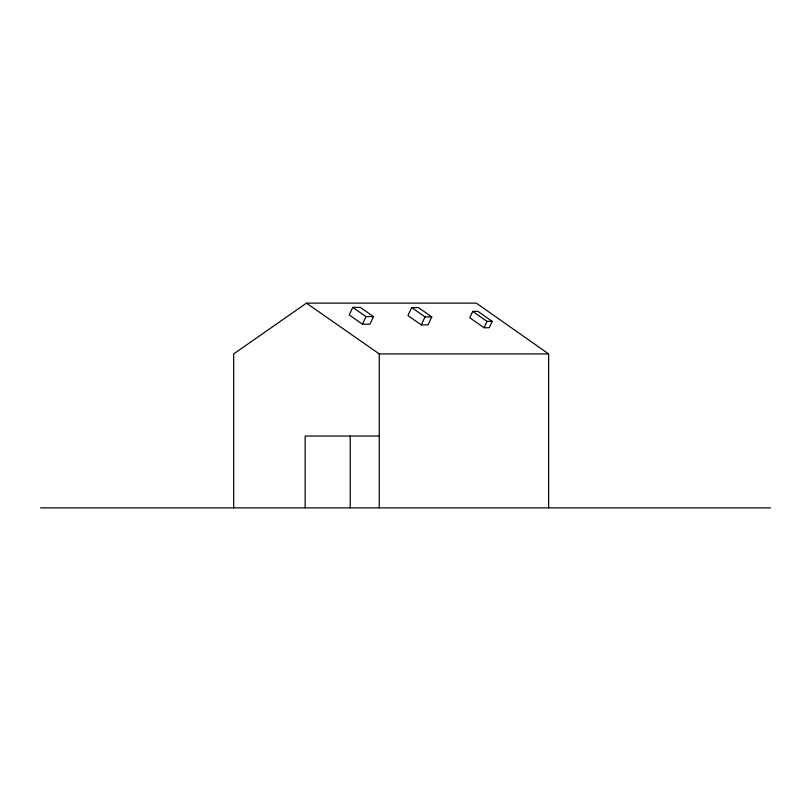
<?xml version="1.0" encoding="UTF-8"?>
<svg xmlns="http://www.w3.org/2000/svg" width="811" height="811" viewBox="0 0 811 811"><rect width="100%" height="100%" fill="white"/><g stroke="black" fill="none" stroke-linecap="round" stroke-linejoin="round"><path stroke-width="1.22" d="M352.765 307.389L349.237 314.972L362.436 324.187L369.948 324.187L373.476 316.604L360.287 307.389L352.765 307.389L365.964 316.604L373.476 316.604M362.436 324.187L365.964 316.604M411.664 307.572L407.943 315.57L421.304 324.897L428.036 324.897L431.756 316.898L418.395 307.572L411.664 307.572L425.035 316.898L431.756 316.898M421.304 324.897L425.035 316.898M472.701 311.383L469.741 317.75L484.055 327.735L489.256 327.735L492.216 321.369L477.912 311.383L472.701 311.383L487.016 321.369L492.216 321.369M484.055 327.735L487.016 321.369M548.631 507.868L548.631 353.92L476.341 303.132L306.457 303.132L233.68 353.92L233.68 507.868M306.457 303.132L379.244 353.92L548.631 353.92M379.244 436.044L305.159 436.044L305.159 507.868M40.55 507.868L770.45 507.868M379.244 353.92L379.244 507.868M350.22 436.044L350.22 507.868"/></g></svg>
